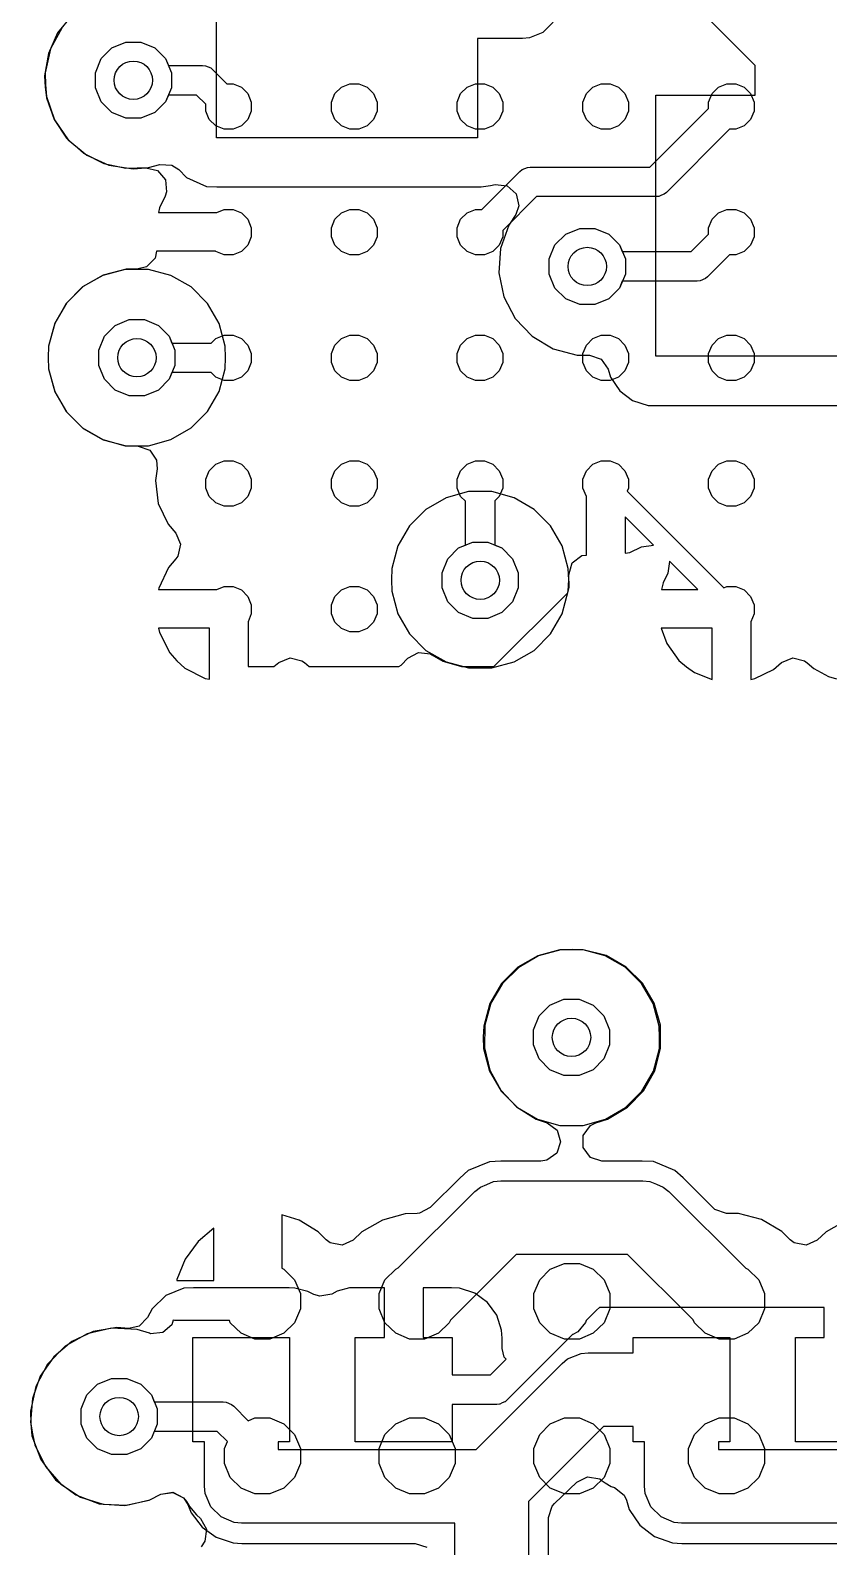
# Model space of a CAD drawing. Header units: inches. Extents: x 3.98 to 8.37, y -7.42 to -0.85.
# Drawn here: x 6.234 to 6.838, y -5.021 to -3.875 of the extents above; entities that cross this region are included whole.
import ezdxf

# ---------------------------------------------------------------- set-up
doc = ezdxf.new("R2010")
doc.units = ezdxf.units.IN
doc.header["$MEASUREMENT"] = 0
doc.layers.add('Bottom Layer', color=153, linetype='CONTINUOUS', true_color=0x4d7fc4)
doc.layers.add('Top Layer', color=13, linetype='CONTINUOUS', true_color=0xc83434)

msp = doc.modelspace()

# ---------------------------------------------------------------- linework, layer by layer
at = {"layer": 'Bottom Layer', "linetype": 'CONTINUOUS'}
for p, q in [((6.3749, -3.9563), (6.3749, -3.7502)), ((6.2656, -3.8637), (6.2548, -3.8769)), ((6.6293, -3.8688), (6.6216, -3.8765)), ((6.782, -3.9016), (6.7479, -3.8675)), ((6.2548, -3.8769), (6.2478, -3.8925)), ((6.2957, -3.8883), (6.3063, -3.8839)), ((6.3063, -3.8839), (6.3178, -3.8839)), ((6.3178, -3.8839), (6.3283, -3.8883)), ((6.6061, -3.8812), (6.5722, -3.8812)), ((6.5722, -3.8812), (6.5722, -3.9563)), ((6.6115, -3.8807), (6.6061, -3.8812)), ((6.6216, -3.8765), (6.6115, -3.8807)), ((6.2478, -3.8925), (6.2449, -3.9095)), ((6.2833, -3.907), (6.2876, -3.8964)), ((6.2876, -3.8964), (6.2957, -3.8883)), ((6.3283, -3.8883), (6.3364, -3.8964)), ((6.3364, -3.8964), (6.3408, -3.907)), ((6.2833, -3.9184), (6.2833, -3.907)), ((6.3408, -3.907), (6.3408, -3.9184)), ((6.782, -3.924), (6.782, -3.9016)), ((6.2449, -3.9095), (6.2454, -3.9179)), ((6.2454, -3.9179), (6.2464, -3.9261)), ((6.2876, -3.929), (6.2833, -3.9184)), ((6.3408, -3.9184), (6.3364, -3.929)), ((6.2464, -3.9261), (6.2521, -3.9425)), ((6.2957, -3.9371), (6.2876, -3.929)), ((6.3364, -3.929), (6.3283, -3.9371)), ((6.707, -4.1213), (6.707, -3.924)), ((6.707, -3.924), (6.782, -3.924)), ((6.2521, -3.9425), (6.2616, -3.9566)), ((6.3063, -3.9415), (6.2957, -3.9371)), ((6.3178, -3.9415), (6.3063, -3.9415)), ((6.3283, -3.9371), (6.3178, -3.9415)), ((6.2616, -3.9566), (6.2744, -3.9679)), ((6.5722, -3.9563), (6.3749, -3.9563)), ((6.2744, -3.9679), (6.2896, -3.9757)), ((6.2896, -3.9757), (6.3063, -3.9793)), ((6.3236, -3.9787), (6.332, -3.9764)), ((6.332, -3.9764), (6.3412, -3.9769)), ((6.3412, -3.9769), (6.3464, -3.9803)), ((6.3063, -3.9793), (6.3236, -3.9787)), ((6.3464, -3.9803), (6.3522, -3.9862)), ((6.3522, -3.9862), (6.3672, -3.993)), ((6.3672, -3.993), (6.375, -3.9934)), ((6.375, -3.9934), (6.5716, -3.9934)), ((6.5716, -3.9934), (6.5749, -3.9933)), ((6.5749, -3.9933), (6.582, -3.9924)), ((6.582, -3.9924), (6.5855, -3.9916)), ((6.5855, -3.9916), (6.5947, -3.9925)), ((6.5947, -3.9925), (6.6015, -3.9986)), ((6.6015, -3.9986), (6.6035, -4.0076)), ((6.6035, -4.0076), (6.6011, -4.0143)), ((6.5958, -4.0222), (6.5895, -4.0399)), ((6.6011, -4.0143), (6.5958, -4.0222)), ((6.6307, -4.0372), (6.6388, -4.0291)), ((6.6388, -4.0291), (6.6494, -4.0247)), ((6.6494, -4.0247), (6.6608, -4.0247)), ((6.6608, -4.0247), (6.6714, -4.0291)), ((6.6714, -4.0291), (6.6795, -4.0372)), ((6.5895, -4.0399), (6.5883, -4.0583)), ((6.6263, -4.0477), (6.6307, -4.0372)), ((6.6795, -4.0372), (6.6839, -4.0477)), ((6.3059, -4.0557), (6.2889, -4.0602)), ((6.3234, -4.0557), (6.3059, -4.0557)), ((6.3404, -4.0602), (6.3234, -4.0557)), ((6.6263, -4.0592), (6.6263, -4.0477)), ((6.6839, -4.0477), (6.6839, -4.0592)), ((6.2737, -4.069), (6.2613, -4.0814)), ((6.2889, -4.0602), (6.2737, -4.069)), ((6.3556, -4.069), (6.3404, -4.0602)), ((6.368, -4.0814), (6.3556, -4.069)), ((6.5883, -4.0583), (6.5921, -4.0764)), ((6.6307, -4.0698), (6.6263, -4.0592)), ((6.6839, -4.0592), (6.6795, -4.0698)), ((6.5921, -4.0764), (6.6007, -4.0928)), ((6.6388, -4.0779), (6.6307, -4.0698)), ((6.6494, -4.0822), (6.6388, -4.0779)), ((6.6714, -4.0779), (6.6608, -4.0822)), ((6.6795, -4.0698), (6.6714, -4.0779)), ((6.2613, -4.0814), (6.2526, -4.0966)), ((6.3768, -4.0966), (6.368, -4.0814)), ((6.6608, -4.0822), (6.6494, -4.0822)), ((6.2526, -4.0966), (6.2479, -4.1138)), ((6.2903, -4.1062), (6.2984, -4.0981)), ((6.2984, -4.0981), (6.3089, -4.0937)), ((6.3089, -4.0937), (6.3204, -4.0937)), ((6.3204, -4.0937), (6.331, -4.0981)), ((6.331, -4.0981), (6.3391, -4.1062)), ((6.3814, -4.1138), (6.3768, -4.0966)), ((6.6007, -4.0928), (6.6134, -4.1062)), ((6.2479, -4.1138), (6.2477, -4.1223)), ((6.2859, -4.1168), (6.2903, -4.1062)), ((6.3391, -4.1062), (6.3434, -4.1168)), ((6.3817, -4.1223), (6.3814, -4.1138)), ((6.6134, -4.1062), (6.6293, -4.1157)), ((6.2477, -4.1223), (6.2479, -4.1308)), ((6.2859, -4.1283), (6.2859, -4.1168)), ((6.3434, -4.1168), (6.3434, -4.1283)), ((6.3814, -4.1308), (6.3817, -4.1223)), ((6.6293, -4.1157), (6.6474, -4.1205)), ((6.6474, -4.1205), (6.6569, -4.1206)), ((6.6569, -4.1206), (6.6656, -4.1236)), ((6.6656, -4.1236), (6.6709, -4.1311)), ((6.9131, -4.1213), (6.707, -4.1213)), ((6.2479, -4.1308), (6.2526, -4.148)), ((6.2903, -4.1388), (6.2859, -4.1283)), ((6.3434, -4.1283), (6.3391, -4.1388)), ((6.3768, -4.148), (6.3814, -4.1308)), ((6.6709, -4.1311), (6.6709, -4.1311)), ((6.6709, -4.1311), (6.6727, -4.1371)), ((6.6727, -4.1371), (6.6797, -4.1474)), ((6.2526, -4.148), (6.2613, -4.1632)), ((6.2984, -4.1469), (6.2903, -4.1388)), ((6.3089, -4.1513), (6.2984, -4.1469)), ((6.331, -4.1469), (6.3204, -4.1513)), ((6.3391, -4.1388), (6.331, -4.1469)), ((6.368, -4.1632), (6.3768, -4.148)), ((6.6797, -4.1474), (6.6893, -4.1547)), ((6.3204, -4.1513), (6.3089, -4.1513)), ((6.6893, -4.1547), (6.7011, -4.1585)), ((6.7011, -4.1585), (6.7073, -4.1586)), ((6.7073, -4.1586), (6.9198, -4.1586)), ((6.2613, -4.1632), (6.2737, -4.1756)), ((6.3556, -4.1756), (6.368, -4.1632)), ((6.2737, -4.1756), (6.2889, -4.1844)), ((6.3404, -4.1844), (6.3556, -4.1756)), ((6.2889, -4.1844), (6.3059, -4.189)), ((6.3059, -4.189), (6.3234, -4.189)), ((6.3234, -4.189), (6.3404, -4.1844)), ((6.5484, -4.2283), (6.5332, -4.2371)), ((6.5653, -4.2237), (6.5484, -4.2283)), ((6.5829, -4.2237), (6.5653, -4.2237)), ((6.5998, -4.2283), (6.5829, -4.2237)), ((6.615, -4.2371), (6.5998, -4.2283)), ((6.5332, -4.2371), (6.5208, -4.2495)), ((6.6274, -4.2495), (6.615, -4.2371)), ((6.5208, -4.2495), (6.512, -4.2647)), ((6.6362, -4.2647), (6.6274, -4.2495)), ((6.5579, -4.2663), (6.5685, -4.2619)), ((6.5685, -4.2619), (6.5799, -4.2619)), ((6.5799, -4.2619), (6.5905, -4.2663)), ((6.512, -4.2647), (6.5074, -4.2819)), ((6.5454, -4.285), (6.5498, -4.2744)), ((6.5498, -4.2744), (6.5579, -4.2663)), ((6.5905, -4.2663), (6.5986, -4.2744)), ((6.5986, -4.2744), (6.603, -4.285)), ((6.6408, -4.2819), (6.6362, -4.2647)), ((6.5074, -4.2819), (6.5071, -4.2904)), ((6.5454, -4.2964), (6.5454, -4.285)), ((6.603, -4.285), (6.603, -4.2964)), ((6.6411, -4.2904), (6.6408, -4.2819)), ((6.5071, -4.2904), (6.5074, -4.2989)), ((6.5498, -4.307), (6.5454, -4.2964)), ((6.603, -4.2964), (6.5986, -4.307)), ((6.6408, -4.2989), (6.6411, -4.2904)), ((6.5074, -4.2989), (6.512, -4.3161)), ((6.5579, -4.3151), (6.5498, -4.307)), ((6.5986, -4.307), (6.5905, -4.3151)), ((6.6362, -4.3161), (6.6408, -4.2989)), ((6.512, -4.3161), (6.5208, -4.3313)), ((6.5685, -4.3195), (6.5579, -4.3151)), ((6.5799, -4.3195), (6.5685, -4.3195)), ((6.5905, -4.3151), (6.5799, -4.3195)), ((6.6274, -4.3313), (6.6362, -4.3161)), ((6.5208, -4.3313), (6.5332, -4.3437)), ((6.615, -4.3437), (6.6274, -4.3313)), ((6.5332, -4.3437), (6.5484, -4.3525)), ((6.5998, -4.3525), (6.615, -4.3437)), ((6.5484, -4.3525), (6.5653, -4.357)), ((6.5829, -4.357), (6.5998, -4.3525)), ((6.5653, -4.357), (6.5829, -4.357)), ((6.6345, -4.5701), (6.6177, -4.5746)), ((6.6519, -4.5701), (6.6345, -4.5701)), ((6.6687, -4.5746), (6.6519, -4.5701)), ((6.6026, -4.5833), (6.5902, -4.5956)), ((6.6177, -4.5746), (6.6026, -4.5833)), ((6.6838, -4.5833), (6.6687, -4.5746)), ((6.6961, -4.5956), (6.6838, -4.5833)), ((6.5902, -4.5956), (6.5815, -4.6106)), ((6.7049, -4.6106), (6.6961, -4.5956)), ((6.6269, -4.6119), (6.6375, -4.6075)), ((6.6375, -4.6075), (6.649, -4.6075)), ((6.649, -4.6075), (6.6595, -4.6119)), ((6.5815, -4.6106), (6.5769, -4.6277)), ((6.6188, -4.62), (6.6269, -4.6119)), ((6.6595, -4.6119), (6.6676, -4.62)), ((6.7095, -4.6277), (6.7049, -4.6106)), ((6.5769, -4.6277), (6.5765, -4.6362)), ((6.6145, -4.6306), (6.6188, -4.62)), ((6.6145, -4.642), (6.6145, -4.6306)), ((6.6676, -4.62), (6.672, -4.6306)), ((6.672, -4.6306), (6.672, -4.642)), ((6.7098, -4.6362), (6.7095, -4.6277)), ((6.5765, -4.6362), (6.5768, -4.6447)), ((6.6188, -4.6526), (6.6145, -4.642)), ((6.672, -4.642), (6.6676, -4.6526)), ((6.7096, -4.6447), (6.7098, -4.6362)), ((6.5768, -4.6447), (6.5813, -4.6618)), ((6.6269, -4.6607), (6.6188, -4.6526)), ((6.6676, -4.6526), (6.6595, -4.6607)), ((6.7051, -4.6618), (6.7096, -4.6447)), ((6.5813, -4.6618), (6.59, -4.677)), ((6.6375, -4.6651), (6.6269, -4.6607)), ((6.649, -4.6651), (6.6375, -4.6651)), ((6.6595, -4.6607), (6.649, -4.6651)), ((6.6963, -4.677), (6.7051, -4.6618)), ((6.59, -4.677), (6.6023, -4.6894)), ((6.684, -4.6894), (6.6963, -4.677)), ((6.6023, -4.6894), (6.6175, -4.6982)), ((6.6175, -4.6982), (6.6344, -4.7028)), ((6.6519, -4.7028), (6.6688, -4.6982)), ((6.6688, -4.6982), (6.684, -4.6894)), ((6.6344, -4.7028), (6.6519, -4.7028)), ((6.3502, -4.8259), (6.3367, -4.8313)), ((6.3574, -4.8256), (6.3502, -4.8259)), ((6.4297, -4.8256), (6.3574, -4.8256)), ((6.4342, -4.8259), (6.4297, -4.8256)), ((6.4439, -4.8284), (6.4342, -4.8259)), ((6.4754, -4.8257), (6.4662, -4.8281)), ((6.48, -4.8256), (6.4754, -4.8257)), ((6.5018, -4.8256), (6.48, -4.8256)), ((6.5018, -4.8631), (6.5018, -4.8256)), ((6.5526, -4.8256), (6.531, -4.8256)), ((6.531, -4.8256), (6.531, -4.8631)), ((6.5586, -4.8258), (6.5526, -4.8256)), ((6.5701, -4.8296), (6.5586, -4.8258)), ((6.3367, -4.8313), (6.3262, -4.8414)), ((6.4484, -4.8307), (6.4439, -4.8284)), ((6.453, -4.832), (6.4484, -4.8307)), ((6.4621, -4.8304), (6.453, -4.832)), ((6.4662, -4.8281), (6.4621, -4.8304)), ((6.5797, -4.8366), (6.5701, -4.8296)), ((6.5867, -4.8462), (6.5797, -4.8366)), ((6.3228, -4.8481), (6.3164, -4.8546)), ((6.3262, -4.8414), (6.3228, -4.8481)), ((6.5904, -4.8577), (6.5867, -4.8462)), ((6.6621, -4.8426), (6.6543, -4.8504)), ((6.6643, -4.8405), (6.6621, -4.8426)), ((6.8343, -4.8405), (6.6643, -4.8405)), ((6.8343, -4.8631), (6.8343, -4.8405)), ((6.2816, -4.8587), (6.2655, -4.8662)), ((6.2995, -4.8557), (6.2816, -4.8587)), ((6.3086, -4.8563), (6.2995, -4.8557)), ((6.3164, -4.8546), (6.3086, -4.8563)), ((6.5907, -4.8637), (6.5904, -4.8577)), ((6.6481, -4.8589), (6.6441, -4.8608)), ((6.6538, -4.8518), (6.6481, -4.8589)), ((6.6543, -4.8504), (6.6538, -4.8518)), ((6.2655, -4.8662), (6.2518, -4.8777)), ((6.3571, -4.942), (6.3571, -4.8631)), ((6.3571, -4.8631), (6.4301, -4.8631)), ((6.4301, -4.8631), (6.4301, -4.942)), ((6.4798, -4.942), (6.4798, -4.8631)), ((6.4798, -4.8631), (6.5018, -4.8631)), ((6.531, -4.8631), (6.5529, -4.8631)), ((6.5529, -4.8631), (6.5529, -4.8914)), ((6.5907, -4.8714), (6.5907, -4.8637)), ((6.5923, -4.8781), (6.5907, -4.8714)), ((6.6439, -4.8608), (6.5947, -4.9104)), ((6.6441, -4.8608), (6.6439, -4.8608)), ((6.6897, -4.8747), (6.6897, -4.8631)), ((6.6897, -4.8631), (6.7628, -4.8631)), ((6.7628, -4.8631), (6.7628, -4.942)), ((6.8125, -4.942), (6.8125, -4.8631)), ((6.8125, -4.8631), (6.8343, -4.8631)), ((6.2518, -4.8777), (6.2417, -4.8924)), ((6.5712, -4.9478), (6.6361, -4.8828)), ((6.5821, -4.8914), (6.5938, -4.8796)), ((6.5938, -4.8796), (6.5923, -4.8781)), ((6.6361, -4.8828), (6.6403, -4.8794)), ((6.6403, -4.8794), (6.6504, -4.8752)), ((6.6504, -4.8752), (6.6558, -4.8747)), ((6.6558, -4.8747), (6.6897, -4.8747)), ((6.2417, -4.8924), (6.2357, -4.9092)), ((6.285, -4.8985), (6.2956, -4.8941)), ((6.2956, -4.8941), (6.307, -4.8941)), ((6.307, -4.8941), (6.3176, -4.8985)), ((6.5529, -4.8914), (6.5821, -4.8914)), ((6.2769, -4.9066), (6.285, -4.8985)), ((6.3176, -4.8985), (6.3257, -4.9066)), ((6.2357, -4.9092), (6.2343, -4.9272)), ((6.2725, -4.9172), (6.2769, -4.9066)), ((6.2725, -4.9286), (6.2725, -4.9172)), ((6.3257, -4.9066), (6.3301, -4.9172)), ((6.3301, -4.9172), (6.3301, -4.9286)), ((6.5867, -4.9137), (6.5529, -4.9137)), ((6.5529, -4.9137), (6.5529, -4.942)), ((6.5889, -4.9135), (6.5867, -4.9137)), ((6.589, -4.9135), (6.5889, -4.9135)), ((6.5889, -4.9135), (6.5889, -4.9135)), ((6.5909, -4.9126), (6.589, -4.9135)), ((6.5929, -4.9118), (6.5909, -4.9126)), ((6.593, -4.9118), (6.5929, -4.9118)), ((6.5947, -4.9104), (6.593, -4.9118)), ((6.593, -4.9118), (6.593, -4.9118)), ((6.2343, -4.9272), (6.2357, -4.9359)), ((6.2769, -4.9392), (6.2725, -4.9286)), ((6.3301, -4.9286), (6.3257, -4.9392)), ((6.2357, -4.9359), (6.2376, -4.9444)), ((6.285, -4.9473), (6.2769, -4.9392)), ((6.3257, -4.9392), (6.3176, -4.9473)), ((6.6673, -4.9304), (6.6106, -4.9872)), ((6.6897, -4.9304), (6.6673, -4.9304)), ((6.6897, -4.942), (6.6897, -4.9304)), ((6.2376, -4.9444), (6.2455, -4.9607)), ((6.2956, -4.9517), (6.285, -4.9473)), ((6.307, -4.9517), (6.2956, -4.9517)), ((6.3176, -4.9473), (6.307, -4.9517)), ((6.3659, -4.942), (6.3571, -4.942)), ((6.3659, -4.9756), (6.3659, -4.942)), ((6.4301, -4.942), (6.4216, -4.942)), ((6.4216, -4.942), (6.4216, -4.9478)), ((6.4216, -4.9478), (6.5712, -4.9478)), ((6.5529, -4.942), (6.4798, -4.942)), ((6.6985, -4.942), (6.6897, -4.942)), ((6.6985, -4.9756), (6.6985, -4.942)), ((6.7628, -4.942), (6.7542, -4.942)), ((6.7542, -4.942), (6.7542, -4.9478)), ((6.7542, -4.9478), (6.9038, -4.9478)), ((6.8856, -4.942), (6.8125, -4.942)), ((6.2455, -4.9607), (6.2573, -4.9741)), ((6.2573, -4.9741), (6.2722, -4.9838)), ((6.6303, -4.9886), (6.6472, -4.9725)), ((6.6472, -4.9725), (6.6554, -4.9685)), ((6.6554, -4.9685), (6.6645, -4.9701)), ((6.6645, -4.9701), (6.6665, -4.9715)), ((6.6665, -4.9715), (6.6686, -4.9731)), ((6.6686, -4.9731), (6.6733, -4.9757)), ((6.2722, -4.9838), (6.2892, -4.9892)), ((6.307, -4.9899), (6.3246, -4.9858)), ((6.3246, -4.9858), (6.3328, -4.9817)), ((6.3328, -4.9817), (6.3419, -4.9803)), ((6.3419, -4.9803), (6.35, -4.9844)), ((6.35, -4.9844), (6.3533, -4.9894)), ((6.3664, -4.981), (6.3659, -4.9756)), ((6.3706, -4.9911), (6.3664, -4.981)), ((6.6733, -4.9757), (6.6758, -4.9766)), ((6.6758, -4.9766), (6.683, -4.9823)), ((6.683, -4.9823), (6.6848, -4.9861)), ((6.6848, -4.9861), (6.6869, -4.9931)), ((6.699, -4.981), (6.6985, -4.9756)), ((6.7032, -4.9911), (6.699, -4.981)), ((6.2892, -4.9892), (6.307, -4.9899)), ((6.3533, -4.9894), (6.3558, -4.9958)), ((6.3558, -4.9958), (6.364, -5.0066)), ((6.3783, -4.9988), (6.3706, -4.9911)), ((6.6106, -4.9872), (6.6106, -5.3892)), ((6.6258, -4.9993), (6.6286, -4.9906)), ((6.6286, -4.9906), (6.6303, -4.9886)), ((6.6869, -4.9931), (6.6949, -5.0051)), ((6.7109, -4.9988), (6.7032, -4.9911)), ((6.364, -5.0066), (6.3747, -5.0142)), ((6.3883, -5.0029), (6.3783, -4.9988)), ((6.3937, -5.0035), (6.3883, -5.0029)), ((6.5549, -5.0035), (6.3937, -5.0035)), ((6.5549, -5.4007), (6.5549, -5.0035)), ((6.6258, -5.0709), (6.6258, -4.9993)), ((6.6949, -5.0051), (6.706, -5.0137)), ((6.7209, -5.0029), (6.7109, -4.9988)), ((6.7263, -5.0035), (6.7209, -5.0029)), ((6.9153, -5.0035), (6.7263, -5.0035)), ((6.3747, -5.0142), (6.3875, -5.0185)), ((6.3875, -5.0185), (6.394, -5.0188)), ((6.394, -5.0188), (6.5251, -5.0188)), ((6.5251, -5.0188), (6.5339, -5.0216)), ((6.706, -5.0137), (6.7195, -5.0184)), ((6.7195, -5.0184), (6.7265, -5.0188)), ((6.7265, -5.0188), (6.915, -5.0188))]:
    msp.add_line(p, q, dxfattribs=at)
at = {"layer": 'Bottom Layer'}
for centre in [(6.312, -3.9127), (6.6551, -4.0535), (6.3147, -4.1225), (6.5742, -4.2907), (6.6432, -4.6363), (6.3013, -4.9229)]:
    msp.add_circle(centre, 0.0145, dxfattribs=at)
at = {"layer": 'Top Layer', "linetype": 'CONTINUOUS'}
for p, q in [((6.2582, -3.8729), (6.2494, -3.889)), ((6.2957, -3.8883), (6.3063, -3.8839)), ((6.3063, -3.8839), (6.3178, -3.8839)), ((6.3178, -3.8839), (6.3283, -3.8883)), ((6.2494, -3.889), (6.2453, -3.9072)), ((6.2833, -3.907), (6.2876, -3.8964)), ((6.2876, -3.8964), (6.2957, -3.8883)), ((6.3283, -3.8883), (6.3364, -3.8964)), ((6.3364, -3.8964), (6.3386, -3.9016)), ((6.2453, -3.9072), (6.2455, -3.9161)), ((6.2833, -3.9184), (6.2833, -3.907)), ((6.3386, -3.9016), (6.3644, -3.9016)), ((6.3644, -3.9016), (6.3665, -3.9018)), ((6.3665, -3.9018), (6.3706, -3.9034)), ((6.3706, -3.9034), (6.3722, -3.9048)), ((6.3722, -3.9048), (6.3828, -3.9154)), ((6.2455, -3.9161), (6.2463, -3.925)), ((6.2876, -3.929), (6.2833, -3.9184)), ((6.3828, -3.9154), (6.3874, -3.9154)), ((6.3874, -3.9154), (6.3938, -3.918)), ((6.3938, -3.918), (6.3986, -3.9228)), ((6.4644, -3.9228), (6.4693, -3.918)), ((6.4693, -3.918), (6.4756, -3.9154)), ((6.4756, -3.9154), (6.4824, -3.9154)), ((6.4824, -3.9154), (6.4888, -3.918)), ((6.4888, -3.918), (6.4936, -3.9228)), ((6.5594, -3.9228), (6.5643, -3.918)), ((6.5643, -3.918), (6.5706, -3.9154)), ((6.5706, -3.9154), (6.5775, -3.9154)), ((6.5775, -3.9154), (6.5838, -3.918)), ((6.5838, -3.918), (6.5886, -3.9228)), ((6.6545, -3.9228), (6.6593, -3.918)), ((6.6593, -3.918), (6.6656, -3.9154)), ((6.6656, -3.9154), (6.6725, -3.9154)), ((6.6725, -3.9154), (6.6788, -3.918)), ((6.6788, -3.918), (6.6836, -3.9228)), ((6.7495, -3.9228), (6.7543, -3.918)), ((6.7543, -3.918), (6.7606, -3.9154)), ((6.7606, -3.9154), (6.7675, -3.9154)), ((6.7675, -3.9154), (6.7738, -3.918)), ((6.7738, -3.918), (6.7786, -3.9228)), ((6.2463, -3.925), (6.2523, -3.9426)), ((6.2957, -3.9371), (6.2876, -3.929)), ((6.3364, -3.929), (6.3283, -3.9371)), ((6.3386, -3.9239), (6.3364, -3.929)), ((6.3597, -3.9239), (6.3386, -3.9239)), ((6.3668, -3.9309), (6.3597, -3.9239)), ((6.3668, -3.936), (6.3668, -3.9309)), ((6.3986, -3.9228), (6.4012, -3.9292)), ((6.4012, -3.9292), (6.4012, -3.936)), ((6.4618, -3.9292), (6.4644, -3.9228)), ((6.4618, -3.936), (6.4618, -3.9292)), ((6.4936, -3.9228), (6.4962, -3.9292)), ((6.4962, -3.9292), (6.4962, -3.936)), ((6.5568, -3.9292), (6.5594, -3.9228)), ((6.5568, -3.936), (6.5568, -3.9292)), ((6.5886, -3.9228), (6.5912, -3.9292)), ((6.5912, -3.9292), (6.5912, -3.936)), ((6.6518, -3.9292), (6.6545, -3.9228)), ((6.6518, -3.936), (6.6518, -3.9292)), ((6.6836, -3.9228), (6.6862, -3.9292)), ((6.6862, -3.9292), (6.6862, -3.936)), ((6.7468, -3.9292), (6.7495, -3.9228)), ((6.7468, -3.9341), (6.7468, -3.9292)), ((6.7786, -3.9228), (6.7812, -3.9292)), ((6.7812, -3.9292), (6.7812, -3.936)), ((6.2523, -3.9426), (6.2628, -3.9577)), ((6.3063, -3.9415), (6.2957, -3.9371)), ((6.3178, -3.9415), (6.3063, -3.9415)), ((6.3283, -3.9371), (6.3178, -3.9415)), ((6.3694, -3.9423), (6.3668, -3.936)), ((6.3743, -3.9472), (6.3694, -3.9423)), ((6.3986, -3.9423), (6.3938, -3.9472)), ((6.4012, -3.936), (6.3986, -3.9423)), ((6.4644, -3.9423), (6.4618, -3.936)), ((6.4693, -3.9472), (6.4644, -3.9423)), ((6.4936, -3.9423), (6.4888, -3.9472)), ((6.4962, -3.936), (6.4936, -3.9423)), ((6.5594, -3.9423), (6.5568, -3.936)), ((6.5643, -3.9472), (6.5594, -3.9423)), ((6.5886, -3.9423), (6.5838, -3.9472)), ((6.5912, -3.936), (6.5886, -3.9423)), ((6.6545, -3.9423), (6.6518, -3.936)), ((6.6593, -3.9472), (6.6545, -3.9423)), ((6.6836, -3.9423), (6.6788, -3.9472)), ((6.6862, -3.936), (6.6836, -3.9423)), ((6.7024, -3.9784), (6.7468, -3.9341)), ((6.7786, -3.9423), (6.7738, -3.9472)), ((6.7812, -3.936), (6.7786, -3.9423)), ((6.3806, -3.9498), (6.3743, -3.9472)), ((6.3874, -3.9498), (6.3806, -3.9498)), ((6.3938, -3.9472), (6.3874, -3.9498)), ((6.4756, -3.9498), (6.4693, -3.9472)), ((6.4824, -3.9498), (6.4756, -3.9498)), ((6.4888, -3.9472), (6.4824, -3.9498)), ((6.5706, -3.9498), (6.5643, -3.9472)), ((6.5775, -3.9498), (6.5706, -3.9498)), ((6.5838, -3.9472), (6.5775, -3.9498)), ((6.6656, -3.9498), (6.6593, -3.9472)), ((6.6725, -3.9498), (6.6656, -3.9498)), ((6.6788, -3.9472), (6.6725, -3.9498)), ((6.7627, -3.9498), (6.7149, -3.9975)), ((6.7675, -3.9498), (6.7627, -3.9498)), ((6.7738, -3.9472), (6.7675, -3.9498)), ((6.2628, -3.9577), (6.2769, -3.9694)), ((6.2769, -3.9694), (6.2936, -3.9769)), ((6.2936, -3.9769), (6.312, -3.9797)), ((6.312, -3.9797), (6.3214, -3.9789)), ((6.3214, -3.9789), (6.3303, -3.9809)), ((6.3303, -3.9809), (6.3364, -3.9879)), ((6.3364, -3.9879), (6.3372, -3.997)), ((6.5755, -4.0104), (6.6042, -3.9817)), ((6.6042, -3.9817), (6.6058, -3.9803)), ((6.6058, -3.9803), (6.6099, -3.9787)), ((6.6099, -3.9787), (6.612, -3.9784)), ((6.612, -3.9784), (6.7024, -3.9784)), ((6.336, -4.0003), (6.3317, -4.0091)), ((6.3372, -3.997), (6.336, -4.0003)), ((6.7092, -4.0005), (6.707, -4.0007)), ((6.7112, -3.9997), (6.7092, -4.0005)), ((6.7092, -4.0005), (6.7092, -4.0005)), ((6.7092, -4.0005), (6.7092, -4.0005)), ((6.7092, -4.0005), (6.7092, -4.0005)), ((6.7132, -3.9989), (6.7112, -3.9997)), ((6.7149, -3.9975), (6.7132, -3.9989)), ((6.7132, -3.9989), (6.7132, -3.9989)), ((6.7132, -3.9989), (6.7132, -3.9989)), ((6.7132, -3.9989), (6.7132, -3.9989)), ((6.3317, -4.0091), (6.3311, -4.0127)), ((6.3751, -4.0127), (6.3806, -4.0104)), ((6.3806, -4.0104), (6.3874, -4.0104)), ((6.3874, -4.0104), (6.3938, -4.013)), ((6.4693, -4.013), (6.4756, -4.0104)), ((6.4756, -4.0104), (6.4824, -4.0104)), ((6.4824, -4.0104), (6.4888, -4.013)), ((6.5643, -4.013), (6.5706, -4.0104)), ((6.5706, -4.0104), (6.5755, -4.0104)), ((6.6167, -4.0007), (6.5912, -4.0262)), ((6.707, -4.0007), (6.6167, -4.0007)), ((6.7543, -4.013), (6.7606, -4.0104)), ((6.7606, -4.0104), (6.7675, -4.0104)), ((6.7675, -4.0104), (6.7738, -4.013)), ((6.3311, -4.0127), (6.3751, -4.0127)), ((6.3938, -4.013), (6.3986, -4.0178)), ((6.3986, -4.0178), (6.4012, -4.0242)), ((6.4618, -4.0242), (6.4644, -4.0178)), ((6.4644, -4.0178), (6.4693, -4.013)), ((6.4888, -4.013), (6.4936, -4.0178)), ((6.4936, -4.0178), (6.4962, -4.0242)), ((6.5568, -4.0242), (6.5594, -4.0178)), ((6.5594, -4.0178), (6.5643, -4.013)), ((6.7468, -4.0242), (6.7495, -4.0178)), ((6.7495, -4.0178), (6.7543, -4.013)), ((6.7738, -4.013), (6.7786, -4.0178)), ((6.7786, -4.0178), (6.7812, -4.0242)), ((6.4012, -4.031), (6.3986, -4.0373)), ((6.4012, -4.0242), (6.4012, -4.031)), ((6.4618, -4.031), (6.4618, -4.0242)), ((6.4644, -4.0373), (6.4618, -4.031)), ((6.4962, -4.031), (6.4936, -4.0373)), ((6.4962, -4.0242), (6.4962, -4.031)), ((6.5568, -4.031), (6.5568, -4.0242)), ((6.5594, -4.0373), (6.5568, -4.031)), ((6.5912, -4.031), (6.5886, -4.0373)), ((6.5912, -4.0262), (6.5912, -4.031)), ((6.6307, -4.0372), (6.6388, -4.0291)), ((6.6388, -4.0291), (6.6494, -4.0247)), ((6.6494, -4.0247), (6.6608, -4.0247)), ((6.6608, -4.0247), (6.6714, -4.0291)), ((6.6714, -4.0291), (6.6795, -4.0372)), ((6.7336, -4.0423), (6.7468, -4.0291)), ((6.7468, -4.0291), (6.7468, -4.0242)), ((6.7812, -4.031), (6.7786, -4.0373)), ((6.7812, -4.0242), (6.7812, -4.031)), ((6.3295, -4.0419), (6.3286, -4.0473)), ((6.374, -4.0419), (6.3295, -4.0419)), ((6.3743, -4.0422), (6.374, -4.0419)), ((6.3806, -4.0448), (6.3743, -4.0422)), ((6.3874, -4.0448), (6.3806, -4.0448)), ((6.3938, -4.0422), (6.3874, -4.0448)), ((6.3986, -4.0373), (6.3938, -4.0422)), ((6.4693, -4.0422), (6.4644, -4.0373)), ((6.4756, -4.0448), (6.4693, -4.0422)), ((6.4824, -4.0448), (6.4756, -4.0448)), ((6.4888, -4.0422), (6.4824, -4.0448)), ((6.4936, -4.0373), (6.4888, -4.0422)), ((6.5643, -4.0422), (6.5594, -4.0373)), ((6.5706, -4.0448), (6.5643, -4.0422)), ((6.5775, -4.0448), (6.5706, -4.0448)), ((6.5838, -4.0422), (6.5775, -4.0448)), ((6.5886, -4.0373), (6.5838, -4.0422)), ((6.6263, -4.0477), (6.6307, -4.0372)), ((6.6795, -4.0372), (6.6816, -4.0423)), ((6.6816, -4.0423), (6.7336, -4.0423)), ((6.7627, -4.0448), (6.7461, -4.0613)), ((6.7675, -4.0448), (6.7627, -4.0448)), ((6.7738, -4.0422), (6.7675, -4.0448)), ((6.7786, -4.0373), (6.7738, -4.0422)), ((6.3067, -4.0555), (6.2893, -4.06)), ((6.3157, -4.0553), (6.3067, -4.0555)), ((6.322, -4.0537), (6.3157, -4.0553)), ((6.3286, -4.0473), (6.322, -4.0537)), ((6.6263, -4.0592), (6.6263, -4.0477)), ((6.274, -4.0687), (6.2615, -4.0812)), ((6.2893, -4.06), (6.274, -4.0687)), ((6.6307, -4.0698), (6.6263, -4.0592)), ((6.6816, -4.0646), (6.6795, -4.0698)), ((6.7382, -4.0646), (6.6816, -4.0646)), ((6.7404, -4.0644), (6.7382, -4.0646)), ((6.7444, -4.0627), (6.7404, -4.0644)), ((6.7461, -4.0613), (6.7444, -4.0627)), ((6.6388, -4.0779), (6.6307, -4.0698)), ((6.6494, -4.0822), (6.6388, -4.0779)), ((6.6714, -4.0779), (6.6608, -4.0822)), ((6.6795, -4.0698), (6.6714, -4.0779)), ((6.2615, -4.0812), (6.2526, -4.0964)), ((6.6608, -4.0822), (6.6494, -4.0822)), ((6.2526, -4.0964), (6.2479, -4.1137)), ((6.2903, -4.1062), (6.2984, -4.0981)), ((6.2984, -4.0981), (6.3089, -4.0937)), ((6.3089, -4.0937), (6.3204, -4.0937)), ((6.3204, -4.0937), (6.331, -4.0981)), ((6.331, -4.0981), (6.3391, -4.1062)), ((6.2479, -4.1137), (6.2477, -4.1223)), ((6.2859, -4.1168), (6.2903, -4.1062)), ((6.3391, -4.1062), (6.3412, -4.1114)), ((6.3412, -4.1114), (6.3709, -4.1114)), ((6.3709, -4.1114), (6.3743, -4.108)), ((6.3743, -4.108), (6.3806, -4.1054)), ((6.3806, -4.1054), (6.3874, -4.1054)), ((6.3874, -4.1054), (6.3938, -4.108)), ((6.3938, -4.108), (6.3986, -4.1129)), ((6.3986, -4.1129), (6.4012, -4.1192)), ((6.4618, -4.1192), (6.4644, -4.1129)), ((6.4644, -4.1129), (6.4693, -4.108)), ((6.4693, -4.108), (6.4756, -4.1054)), ((6.4756, -4.1054), (6.4824, -4.1054)), ((6.4824, -4.1054), (6.4888, -4.108)), ((6.4888, -4.108), (6.4936, -4.1129)), ((6.4936, -4.1129), (6.4962, -4.1192)), ((6.5568, -4.1192), (6.5594, -4.1129)), ((6.5594, -4.1129), (6.5643, -4.108)), ((6.5643, -4.108), (6.5706, -4.1054)), ((6.5706, -4.1054), (6.5775, -4.1054)), ((6.5775, -4.1054), (6.5838, -4.108)), ((6.5838, -4.108), (6.5886, -4.1129)), ((6.5886, -4.1129), (6.5912, -4.1192)), ((6.6518, -4.1192), (6.6545, -4.1129)), ((6.6545, -4.1129), (6.6593, -4.108)), ((6.6593, -4.108), (6.6656, -4.1054)), ((6.6656, -4.1054), (6.6725, -4.1054)), ((6.6725, -4.1054), (6.6788, -4.108)), ((6.6788, -4.108), (6.6836, -4.1129)), ((6.6836, -4.1129), (6.6862, -4.1192)), ((6.7468, -4.1192), (6.7495, -4.1129)), ((6.7495, -4.1129), (6.7543, -4.108)), ((6.7543, -4.108), (6.7606, -4.1054)), ((6.7606, -4.1054), (6.7675, -4.1054)), ((6.7675, -4.1054), (6.7738, -4.108)), ((6.7738, -4.108), (6.7786, -4.1129)), ((6.7786, -4.1129), (6.7812, -4.1192)), ((6.2477, -4.1223), (6.2479, -4.1309)), ((6.2859, -4.1283), (6.2859, -4.1168)), ((6.4012, -4.126), (6.3986, -4.1323)), ((6.4012, -4.1192), (6.4012, -4.126)), ((6.4618, -4.126), (6.4618, -4.1192)), ((6.4644, -4.1323), (6.4618, -4.126)), ((6.4962, -4.126), (6.4936, -4.1323)), ((6.4962, -4.1192), (6.4962, -4.126)), ((6.5568, -4.126), (6.5568, -4.1192)), ((6.5594, -4.1323), (6.5568, -4.126)), ((6.5912, -4.126), (6.5886, -4.1323)), ((6.5912, -4.1192), (6.5912, -4.126)), ((6.6518, -4.126), (6.6518, -4.1192)), ((6.6545, -4.1323), (6.6518, -4.126)), ((6.6862, -4.126), (6.6836, -4.1323)), ((6.6862, -4.1192), (6.6862, -4.126)), ((6.7468, -4.126), (6.7468, -4.1192)), ((6.7495, -4.1323), (6.7468, -4.126)), ((6.7812, -4.126), (6.7786, -4.1323)), ((6.7812, -4.1192), (6.7812, -4.126)), ((6.2479, -4.1309), (6.2526, -4.1482)), ((6.2903, -4.1388), (6.2859, -4.1283)), ((6.3412, -4.1337), (6.3391, -4.1388)), ((6.3708, -4.1337), (6.3412, -4.1337)), ((6.3743, -4.1372), (6.3708, -4.1337)), ((6.3806, -4.1398), (6.3743, -4.1372)), ((6.3938, -4.1372), (6.3874, -4.1398)), ((6.3986, -4.1323), (6.3938, -4.1372)), ((6.4693, -4.1372), (6.4644, -4.1323)), ((6.4756, -4.1398), (6.4693, -4.1372)), ((6.4888, -4.1372), (6.4824, -4.1398)), ((6.4936, -4.1323), (6.4888, -4.1372)), ((6.5643, -4.1372), (6.5594, -4.1323)), ((6.5706, -4.1398), (6.5643, -4.1372)), ((6.5838, -4.1372), (6.5775, -4.1398)), ((6.5886, -4.1323), (6.5838, -4.1372)), ((6.6593, -4.1372), (6.6545, -4.1323)), ((6.6656, -4.1398), (6.6593, -4.1372)), ((6.6788, -4.1372), (6.6725, -4.1398)), ((6.6836, -4.1323), (6.6788, -4.1372)), ((6.7543, -4.1372), (6.7495, -4.1323)), ((6.7606, -4.1398), (6.7543, -4.1372)), ((6.7738, -4.1372), (6.7675, -4.1398)), ((6.7786, -4.1323), (6.7738, -4.1372)), ((6.2526, -4.1482), (6.2615, -4.1634)), ((6.2984, -4.1469), (6.2903, -4.1388)), ((6.3089, -4.1513), (6.2984, -4.1469)), ((6.331, -4.1469), (6.3204, -4.1513)), ((6.3391, -4.1388), (6.331, -4.1469)), ((6.3874, -4.1398), (6.3806, -4.1398)), ((6.4824, -4.1398), (6.4756, -4.1398)), ((6.5775, -4.1398), (6.5706, -4.1398)), ((6.6725, -4.1398), (6.6656, -4.1398)), ((6.7675, -4.1398), (6.7606, -4.1398)), ((6.3204, -4.1513), (6.3089, -4.1513)), ((6.2615, -4.1634), (6.274, -4.1759)), ((6.274, -4.1759), (6.2893, -4.1846)), ((6.2893, -4.1846), (6.3067, -4.1891)), ((6.3067, -4.1891), (6.3157, -4.1893)), ((6.3157, -4.1893), (6.3244, -4.1923)), ((6.3244, -4.1923), (6.3296, -4.1999)), ((6.3301, -4.2065), (6.3287, -4.2152)), ((6.3296, -4.1999), (6.3301, -4.2065)), ((6.3694, -4.2079), (6.3743, -4.203)), ((6.3743, -4.203), (6.3806, -4.2004)), ((6.3806, -4.2004), (6.3874, -4.2004)), ((6.3874, -4.2004), (6.3938, -4.203)), ((6.3938, -4.203), (6.3986, -4.2079)), ((6.4644, -4.2079), (6.4693, -4.203)), ((6.4693, -4.203), (6.4756, -4.2004)), ((6.4756, -4.2004), (6.4824, -4.2004)), ((6.4824, -4.2004), (6.4888, -4.203)), ((6.4888, -4.203), (6.4936, -4.2079)), ((6.5594, -4.2079), (6.5643, -4.203)), ((6.5643, -4.203), (6.5706, -4.2004)), ((6.5706, -4.2004), (6.5775, -4.2004)), ((6.5775, -4.2004), (6.5838, -4.203)), ((6.5838, -4.203), (6.5886, -4.2079)), ((6.6545, -4.2079), (6.6593, -4.203)), ((6.6593, -4.203), (6.6656, -4.2004)), ((6.6656, -4.2004), (6.6725, -4.2004)), ((6.6725, -4.2004), (6.6788, -4.203)), ((6.6788, -4.203), (6.6836, -4.2079)), ((6.7495, -4.2079), (6.7543, -4.203)), ((6.7543, -4.203), (6.7606, -4.2004)), ((6.7606, -4.2004), (6.7675, -4.2004)), ((6.7675, -4.2004), (6.7738, -4.203)), ((6.7738, -4.203), (6.7786, -4.2079)), ((6.3287, -4.2152), (6.3308, -4.2326)), ((6.3668, -4.2142), (6.3694, -4.2079)), ((6.3668, -4.221), (6.3668, -4.2142)), ((6.3986, -4.2079), (6.4012, -4.2142)), ((6.4012, -4.2142), (6.4012, -4.221)), ((6.4618, -4.2142), (6.4644, -4.2079)), ((6.4618, -4.221), (6.4618, -4.2142)), ((6.4936, -4.2079), (6.4962, -4.2142)), ((6.4962, -4.2142), (6.4962, -4.221)), ((6.5568, -4.2142), (6.5594, -4.2079)), ((6.5568, -4.221), (6.5568, -4.2142)), ((6.5886, -4.2079), (6.5912, -4.2142)), ((6.5912, -4.2142), (6.5912, -4.221)), ((6.6518, -4.2142), (6.6545, -4.2079)), ((6.6518, -4.221), (6.6518, -4.2142)), ((6.6836, -4.2079), (6.6862, -4.2142)), ((6.6862, -4.2142), (6.6862, -4.221)), ((6.7468, -4.2142), (6.7495, -4.2079)), ((6.7468, -4.221), (6.7468, -4.2142)), ((6.7786, -4.2079), (6.7812, -4.2142)), ((6.7812, -4.2142), (6.7812, -4.221)), ((6.3694, -4.2274), (6.3668, -4.221)), ((6.3743, -4.2322), (6.3694, -4.2274)), ((6.3986, -4.2274), (6.3938, -4.2322)), ((6.4012, -4.221), (6.3986, -4.2274)), ((6.4644, -4.2274), (6.4618, -4.221)), ((6.4693, -4.2322), (6.4644, -4.2274)), ((6.4936, -4.2274), (6.4888, -4.2322)), ((6.4962, -4.221), (6.4936, -4.2274)), ((6.5594, -4.2274), (6.5568, -4.221)), ((6.563, -4.2309), (6.5594, -4.2274)), ((6.5886, -4.2274), (6.5853, -4.2306)), ((6.5912, -4.221), (6.5886, -4.2274)), ((6.6545, -4.2274), (6.6518, -4.221)), ((6.6545, -4.2717), (6.6545, -4.2274)), ((6.6545, -4.2274), (6.6545, -4.2274)), ((6.6862, -4.221), (6.6853, -4.2233)), ((6.6853, -4.2233), (6.7583, -4.2964)), ((6.7495, -4.2274), (6.7468, -4.221)), ((6.7543, -4.2322), (6.7495, -4.2274)), ((6.7786, -4.2274), (6.7738, -4.2322)), ((6.7812, -4.221), (6.7786, -4.2274)), ((6.3308, -4.2326), (6.3383, -4.2484)), ((6.3806, -4.2348), (6.3743, -4.2322)), ((6.3874, -4.2348), (6.3806, -4.2348)), ((6.3938, -4.2322), (6.3874, -4.2348)), ((6.4756, -4.2348), (6.4693, -4.2322)), ((6.4824, -4.2348), (6.4756, -4.2348)), ((6.4888, -4.2322), (6.4824, -4.2348)), ((6.563, -4.2642), (6.563, -4.2309)), ((6.5853, -4.2306), (6.5853, -4.2642)), ((6.7606, -4.2348), (6.7543, -4.2322)), ((6.7675, -4.2348), (6.7606, -4.2348)), ((6.7738, -4.2322), (6.7675, -4.2348)), ((6.3383, -4.2484), (6.3441, -4.255)), ((6.7051, -4.2641), (6.6837, -4.2428)), ((6.6837, -4.2428), (6.6837, -4.2703)), ((6.3441, -4.255), (6.3477, -4.2635)), ((6.3477, -4.2635), (6.3457, -4.2724)), ((6.5579, -4.2663), (6.563, -4.2642)), ((6.5853, -4.2642), (6.5905, -4.2663)), ((6.6962, -4.2654), (6.7051, -4.2641)), ((6.3442, -4.2745), (6.3385, -4.2811)), ((6.3457, -4.2724), (6.3442, -4.2745)), ((6.5454, -4.285), (6.5498, -4.2744)), ((6.5498, -4.2744), (6.5579, -4.2663)), ((6.5905, -4.2663), (6.5986, -4.2744)), ((6.5986, -4.2744), (6.603, -4.285)), ((6.6437, -4.2776), (6.651, -4.272)), ((6.651, -4.272), (6.6545, -4.2717)), ((6.6837, -4.2703), (6.6873, -4.2697)), ((6.6873, -4.2697), (6.6962, -4.2654)), ((6.3385, -4.2811), (6.3312, -4.2967)), ((6.5454, -4.2964), (6.5454, -4.285)), ((6.603, -4.285), (6.603, -4.2964)), ((6.6411, -4.2865), (6.6437, -4.2776)), ((6.6414, -4.2959), (6.6411, -4.2865)), ((6.716, -4.2853), (6.7124, -4.2926)), ((6.7174, -4.2766), (6.716, -4.2853)), ((6.7387, -4.2977), (6.7173, -4.2763)), ((6.7173, -4.2763), (6.7174, -4.2766)), ((6.3312, -4.2967), (6.331, -4.2977)), ((6.331, -4.2977), (6.3751, -4.2977)), ((6.3751, -4.2977), (6.3806, -4.2954)), ((6.3806, -4.2954), (6.3874, -4.2954)), ((6.3874, -4.2954), (6.3938, -4.298)), ((6.3938, -4.298), (6.3986, -4.3029)), ((6.4644, -4.3029), (6.4693, -4.298)), ((6.4693, -4.298), (6.4756, -4.2954)), ((6.4756, -4.2954), (6.4824, -4.2954)), ((6.4824, -4.2954), (6.4888, -4.298)), ((6.4888, -4.298), (6.4936, -4.3029)), ((6.5498, -4.307), (6.5454, -4.2964)), ((6.603, -4.2964), (6.5986, -4.307)), ((6.6404, -4.3002), (6.6414, -4.2959)), ((6.7124, -4.2926), (6.7113, -4.2977)), ((6.7113, -4.2977), (6.7387, -4.2977)), ((6.7583, -4.2964), (6.7606, -4.2954)), ((6.7606, -4.2954), (6.7675, -4.2954)), ((6.7675, -4.2954), (6.7738, -4.298)), ((6.7738, -4.298), (6.7786, -4.3029)), ((6.3986, -4.3029), (6.4012, -4.3092)), ((6.4012, -4.3092), (6.4012, -4.316)), ((6.4618, -4.3092), (6.4644, -4.3029)), ((6.4618, -4.316), (6.4618, -4.3092)), ((6.4936, -4.3029), (6.4962, -4.3092)), ((6.4962, -4.3092), (6.4962, -4.316)), ((6.5579, -4.3151), (6.5498, -4.307)), ((6.5844, -4.356), (6.6404, -4.3002)), ((6.5986, -4.307), (6.5905, -4.3151)), ((6.7786, -4.3029), (6.7812, -4.3092)), ((6.7812, -4.3092), (6.7812, -4.316)), ((6.4012, -4.316), (6.3987, -4.3221)), ((6.4644, -4.3224), (6.4618, -4.316)), ((6.4962, -4.316), (6.4936, -4.3224)), ((6.5685, -4.3195), (6.5579, -4.3151)), ((6.5799, -4.3195), (6.5685, -4.3195)), ((6.5905, -4.3151), (6.5799, -4.3195)), ((6.7812, -4.316), (6.7787, -4.3221)), ((6.3695, -4.3269), (6.3311, -4.3269)), ((6.3311, -4.3269), (6.3317, -4.3302)), ((6.3317, -4.3302), (6.3395, -4.3456)), ((6.3695, -4.3656), (6.3695, -4.3269)), ((6.3987, -4.3221), (6.3987, -4.356)), ((6.4693, -4.3272), (6.4644, -4.3224)), ((6.4756, -4.3298), (6.4693, -4.3272)), ((6.4824, -4.3298), (6.4756, -4.3298)), ((6.4888, -4.3272), (6.4824, -4.3298)), ((6.4936, -4.3224), (6.4888, -4.3272)), ((6.7495, -4.3269), (6.7111, -4.3269)), ((6.7111, -4.3269), (6.7152, -4.3384)), ((6.7495, -4.3658), (6.7495, -4.3269)), ((6.7787, -4.3221), (6.7787, -4.3657)), ((6.7152, -4.3384), (6.7244, -4.3513)), ((6.3395, -4.3456), (6.345, -4.3516)), ((6.345, -4.3516), (6.3509, -4.3571)), ((6.4183, -4.356), (6.422, -4.3529)), ((6.422, -4.3529), (6.4305, -4.3494)), ((6.4305, -4.3494), (6.4394, -4.3516)), ((6.4394, -4.3516), (6.4413, -4.353)), ((6.4413, -4.353), (6.4448, -4.356)), ((6.5127, -4.356), (6.5144, -4.3549)), ((6.5144, -4.3549), (6.5195, -4.3496)), ((6.5195, -4.3496), (6.5276, -4.3452)), ((6.5276, -4.3452), (6.5367, -4.3464)), ((6.5367, -4.3464), (6.5377, -4.347)), ((6.5377, -4.347), (6.5459, -4.3518)), ((6.5459, -4.3518), (6.5601, -4.356)), ((6.7244, -4.3513), (6.7302, -4.3562)), ((6.7959, -4.3581), (6.802, -4.3529)), ((6.802, -4.3529), (6.8105, -4.3494)), ((6.8105, -4.3494), (6.8194, -4.3516)), ((6.8194, -4.3516), (6.8214, -4.3531)), ((6.8214, -4.3531), (6.8263, -4.3573)), ((6.3509, -4.3571), (6.3662, -4.3651)), ((6.3662, -4.3651), (6.3695, -4.3656)), ((6.3987, -4.356), (6.4183, -4.356)), ((6.4448, -4.356), (6.5127, -4.356)), ((6.5601, -4.356), (6.5844, -4.356)), ((6.7302, -4.3562), (6.7362, -4.3605)), ((6.7362, -4.3605), (6.7495, -4.3658)), ((6.7787, -4.3657), (6.7817, -4.3651)), ((6.7817, -4.3651), (6.7959, -4.3581)), ((6.8263, -4.3573), (6.8375, -4.3635)), ((6.8375, -4.3635), (6.8436, -4.3653)), ((6.6352, -4.5701), (6.6183, -4.5747)), ((6.6436, -4.5698), (6.6352, -4.5701)), ((6.6521, -4.57), (6.6436, -4.5698)), ((6.6693, -4.5745), (6.6521, -4.57)), ((6.6034, -4.5834), (6.5911, -4.5955)), ((6.6183, -4.5747), (6.6034, -4.5834)), ((6.6844, -4.5831), (6.6693, -4.5745)), ((6.6969, -4.5953), (6.6844, -4.5831)), ((6.5911, -4.5955), (6.5823, -4.6104)), ((6.7058, -4.6103), (6.6969, -4.5953)), ((6.6269, -4.6119), (6.6375, -4.6075)), ((6.6375, -4.6075), (6.649, -4.6075)), ((6.649, -4.6075), (6.6595, -4.6119)), ((6.5823, -4.6104), (6.5777, -4.6271)), ((6.6188, -4.62), (6.6269, -4.6119)), ((6.6595, -4.6119), (6.6676, -4.62)), ((6.7104, -4.6271), (6.7058, -4.6103)), ((6.5777, -4.6271), (6.5774, -4.6443)), ((6.6145, -4.6306), (6.6188, -4.62)), ((6.6145, -4.642), (6.6145, -4.6306)), ((6.6676, -4.62), (6.672, -4.6306)), ((6.672, -4.6306), (6.672, -4.642)), ((6.7106, -4.6446), (6.7104, -4.6271)), ((6.6188, -4.6526), (6.6145, -4.642)), ((6.672, -4.642), (6.6676, -4.6526)), ((6.5774, -4.6443), (6.5815, -4.6611)), ((6.6269, -4.6607), (6.6188, -4.6526)), ((6.6676, -4.6526), (6.6595, -4.6607)), ((6.7063, -4.6615), (6.7106, -4.6446)), ((6.5815, -4.6611), (6.5898, -4.6763)), ((6.6375, -4.6651), (6.6269, -4.6607)), ((6.649, -4.6651), (6.6375, -4.6651)), ((6.6595, -4.6607), (6.649, -4.6651)), ((6.6977, -4.6767), (6.7063, -4.6615)), ((6.5898, -4.6763), (6.6017, -4.6888)), ((6.6855, -4.6891), (6.6977, -4.6767)), ((6.6017, -4.6888), (6.6165, -4.6981)), ((6.6165, -4.6981), (6.6249, -4.701)), ((6.6617, -4.7008), (6.6703, -4.6981)), ((6.6703, -4.6981), (6.6855, -4.6891)), ((6.6249, -4.701), (6.6323, -4.7065)), ((6.6323, -4.7065), (6.635, -4.7152)), ((6.6521, -4.7104), (6.6575, -4.703)), ((6.6521, -4.7196), (6.6521, -4.7104)), ((6.6575, -4.703), (6.6617, -4.7008)), ((6.635, -4.7152), (6.632, -4.7239)), ((6.6575, -4.727), (6.6521, -4.7196)), ((6.5813, -4.7303), (6.565, -4.737)), ((6.5898, -4.7299), (6.5813, -4.7303)), ((6.6201, -4.7299), (6.5898, -4.7299)), ((6.6245, -4.7292), (6.6201, -4.7299)), ((6.632, -4.7239), (6.6245, -4.7292)), ((6.6662, -4.7299), (6.6575, -4.727)), ((6.6966, -4.7299), (6.6662, -4.7299)), ((6.7051, -4.7302), (6.6966, -4.7299)), ((6.7213, -4.7368), (6.7051, -4.7302)), ((6.5588, -4.7426), (6.5364, -4.765)), ((6.565, -4.737), (6.5588, -4.7426)), ((6.5793, -4.7474), (6.5843, -4.7453)), ((6.5843, -4.7453), (6.5897, -4.7448)), ((6.5843, -4.7453), (6.5843, -4.7453)), ((6.5843, -4.7453), (6.5843, -4.7453)), ((6.5843, -4.7453), (6.5843, -4.7453)), ((6.5897, -4.7448), (6.697, -4.7448)), ((6.697, -4.7448), (6.7023, -4.7453)), ((6.7023, -4.7453), (6.7024, -4.7453)), ((6.7024, -4.7453), (6.7024, -4.7453)), ((6.7024, -4.7453), (6.7025, -4.7453)), ((6.7025, -4.7453), (6.7074, -4.7473)), ((6.7275, -4.7425), (6.7213, -4.7368)), ((6.75, -4.765), (6.7275, -4.7425)), ((6.5123, -4.8106), (6.5701, -4.7529)), ((6.5701, -4.7529), (6.5743, -4.7495)), ((6.5743, -4.7494), (6.5793, -4.7474)), ((6.5743, -4.7495), (6.5743, -4.7494)), ((6.5743, -4.7494), (6.5743, -4.7494)), ((6.5743, -4.7494), (6.5743, -4.7494)), ((6.7074, -4.7473), (6.7124, -4.7494)), ((6.7124, -4.7494), (6.7125, -4.7494)), ((6.7125, -4.7494), (6.7125, -4.7494)), ((6.7125, -4.7494), (6.7126, -4.7495)), ((6.7126, -4.7495), (6.7167, -4.7528)), ((6.7167, -4.7528), (6.7749, -4.8107)), ((6.5364, -4.765), (6.5282, -4.7691)), ((6.7516, -4.7664), (6.75, -4.765)), ((6.7603, -4.7693), (6.7516, -4.7664)), ((6.4374, -4.7745), (6.4243, -4.7705)), ((6.4243, -4.7705), (6.4243, -4.8108)), ((6.4517, -4.7832), (6.4374, -4.7745)), ((6.5003, -4.7745), (6.4848, -4.7834)), ((6.5175, -4.7697), (6.5003, -4.7745)), ((6.5266, -4.7693), (6.5175, -4.7697)), ((6.5282, -4.7691), (6.5266, -4.7693)), ((6.7694, -4.7694), (6.7603, -4.7693)), ((6.7867, -4.7739), (6.7694, -4.7694)), ((6.8021, -4.7829), (6.7867, -4.7739)), ((6.8514, -4.7744), (6.8357, -4.7833)), ((6.361, -4.7905), (6.3512, -4.804)), ((6.3729, -4.7805), (6.361, -4.7905)), ((6.3729, -4.8201), (6.3729, -4.7805)), ((6.4577, -4.7892), (6.4517, -4.7832)), ((6.4609, -4.7916), (6.4577, -4.7892)), ((6.4782, -4.7895), (6.4699, -4.7933)), ((6.4848, -4.7834), (6.4782, -4.7895)), ((6.8085, -4.7892), (6.8021, -4.7829)), ((6.8116, -4.7915), (6.8085, -4.7892)), ((6.8206, -4.7933), (6.8116, -4.7915)), ((6.829, -4.7895), (6.8206, -4.7933)), ((6.8357, -4.7833), (6.829, -4.7895)), ((6.4699, -4.7933), (6.4609, -4.7916)), ((6.6013, -4.8004), (6.5517, -4.85)), ((6.6856, -4.8004), (6.6013, -4.8004)), ((6.7351, -4.8497), (6.6856, -4.8004)), ((6.3512, -4.804), (6.345, -4.8194)), ((6.4243, -4.8108), (6.4258, -4.8114)), ((6.4258, -4.8114), (6.4339, -4.8195)), ((6.5022, -4.8195), (6.5103, -4.8114)), ((6.5103, -4.8114), (6.5123, -4.8106)), ((6.6192, -4.8195), (6.6272, -4.8114)), ((6.6272, -4.8114), (6.6378, -4.8071)), ((6.6378, -4.8071), (6.6492, -4.8071)), ((6.6492, -4.8071), (6.6597, -4.8114)), ((6.6597, -4.8114), (6.6678, -4.8195)), ((6.7749, -4.8107), (6.7766, -4.8114)), ((6.7766, -4.8114), (6.7847, -4.8195)), ((6.345, -4.8194), (6.3449, -4.8201)), ((6.3449, -4.8201), (6.3729, -4.8201)), ((6.4339, -4.8195), (6.4383, -4.83)), ((6.4979, -4.83), (6.5022, -4.8195)), ((6.6148, -4.83), (6.6192, -4.8195)), ((6.6678, -4.8195), (6.6721, -4.83)), ((6.7847, -4.8195), (6.7891, -4.83)), ((6.4383, -4.83), (6.4383, -4.8414)), ((6.4979, -4.8414), (6.4979, -4.83)), ((6.6148, -4.8414), (6.6148, -4.83)), ((6.6721, -4.83), (6.6721, -4.8414)), ((6.7891, -4.83), (6.7891, -4.8414)), ((6.4383, -4.8414), (6.4339, -4.852)), ((6.5022, -4.852), (6.4979, -4.8414)), ((6.6192, -4.852), (6.6148, -4.8414)), ((6.6721, -4.8414), (6.6678, -4.852)), ((6.7891, -4.8414), (6.7847, -4.852)), ((6.2956, -4.8561), (6.2771, -4.8605)), ((6.3148, -4.8571), (6.2956, -4.8561)), ((6.3242, -4.86), (6.3148, -4.8571)), ((6.3251, -4.8603), (6.3242, -4.86)), ((6.3342, -4.8595), (6.3251, -4.8603)), ((6.3412, -4.8536), (6.3342, -4.8595)), ((6.342, -4.8501), (6.3412, -4.8536)), ((6.3432, -4.8502), (6.342, -4.8501)), ((6.3846, -4.8502), (6.3432, -4.8502)), ((6.3853, -4.852), (6.3846, -4.8502)), ((6.3934, -4.86), (6.3853, -4.852)), ((6.4039, -4.8644), (6.3934, -4.86)), ((6.4258, -4.86), (6.4153, -4.8644)), ((6.4339, -4.852), (6.4258, -4.86)), ((6.5103, -4.86), (6.5022, -4.852)), ((6.5208, -4.8644), (6.5103, -4.86)), ((6.5428, -4.86), (6.5322, -4.8644)), ((6.5508, -4.852), (6.5428, -4.86)), ((6.5517, -4.85), (6.5508, -4.852)), ((6.6272, -4.86), (6.6192, -4.852)), ((6.6378, -4.8644), (6.6272, -4.86)), ((6.6597, -4.86), (6.6492, -4.8644)), ((6.6678, -4.852), (6.6597, -4.86)), ((6.7361, -4.852), (6.7351, -4.8497)), ((6.7442, -4.86), (6.7361, -4.852)), ((6.7547, -4.8644), (6.7442, -4.86)), ((6.7766, -4.86), (6.7661, -4.8644)), ((6.7847, -4.852), (6.7766, -4.86)), ((6.2606, -4.8698), (6.2472, -4.8833)), ((6.2771, -4.8605), (6.2606, -4.8698)), ((6.4153, -4.8644), (6.4039, -4.8644)), ((6.5322, -4.8644), (6.5208, -4.8644)), ((6.6492, -4.8644), (6.6378, -4.8644)), ((6.7661, -4.8644), (6.7547, -4.8644)), ((6.2472, -4.8833), (6.2382, -4.9001)), ((6.285, -4.8985), (6.2956, -4.8941)), ((6.2956, -4.8941), (6.307, -4.8941)), ((6.307, -4.8941), (6.3176, -4.8985)), ((6.2382, -4.9001), (6.2342, -4.9189)), ((6.2769, -4.9066), (6.285, -4.8985)), ((6.3176, -4.8985), (6.3257, -4.9066)), ((6.2725, -4.9172), (6.2769, -4.9066)), ((6.2725, -4.9286), (6.2725, -4.9172)), ((6.3257, -4.9066), (6.3278, -4.9118)), ((6.3278, -4.9118), (6.38, -4.9118)), ((6.38, -4.9118), (6.3822, -4.912)), ((6.3822, -4.912), (6.3862, -4.9137)), ((6.3862, -4.9137), (6.3879, -4.915)), ((6.3879, -4.915), (6.3989, -4.9261)), ((6.2342, -4.9189), (6.2345, -4.9282)), ((6.2345, -4.9282), (6.2354, -4.9374)), ((6.2769, -4.9392), (6.2725, -4.9286)), ((6.3989, -4.9261), (6.4039, -4.924)), ((6.4039, -4.924), (6.4153, -4.924)), ((6.4153, -4.924), (6.4258, -4.9284)), ((6.4258, -4.9284), (6.4339, -4.9364)), ((6.5022, -4.9364), (6.5103, -4.9284)), ((6.5103, -4.9284), (6.5208, -4.924)), ((6.5208, -4.924), (6.5322, -4.924)), ((6.5322, -4.924), (6.5428, -4.9284)), ((6.5428, -4.9284), (6.5508, -4.9364)), ((6.6192, -4.9364), (6.6272, -4.9284)), ((6.6272, -4.9284), (6.6378, -4.924)), ((6.6378, -4.924), (6.6492, -4.924)), ((6.6492, -4.924), (6.6597, -4.9284)), ((6.6597, -4.9284), (6.6678, -4.9364)), ((6.7361, -4.9364), (6.7442, -4.9284)), ((6.7442, -4.9284), (6.7547, -4.924)), ((6.7547, -4.924), (6.7661, -4.924)), ((6.7661, -4.924), (6.7766, -4.9284)), ((6.7766, -4.9284), (6.7847, -4.9364)), ((6.2354, -4.9374), (6.242, -4.9555)), ((6.285, -4.9473), (6.2769, -4.9392)), ((6.3257, -4.9392), (6.3176, -4.9473)), ((6.3278, -4.9341), (6.3257, -4.9392)), ((6.3754, -4.9341), (6.3278, -4.9341)), ((6.3831, -4.9418), (6.3754, -4.9341)), ((6.4339, -4.9364), (6.4383, -4.947)), ((6.4979, -4.947), (6.5022, -4.9364)), ((6.5508, -4.9364), (6.5552, -4.947)), ((6.6148, -4.947), (6.6192, -4.9364)), ((6.6678, -4.9364), (6.6721, -4.947)), ((6.7317, -4.947), (6.7361, -4.9364)), ((6.7847, -4.9364), (6.7891, -4.947)), ((6.2956, -4.9517), (6.285, -4.9473)), ((6.307, -4.9517), (6.2956, -4.9517)), ((6.3176, -4.9473), (6.307, -4.9517)), ((6.3809, -4.947), (6.3831, -4.9418)), ((6.3809, -4.9584), (6.3809, -4.947)), ((6.4383, -4.947), (6.4383, -4.9584)), ((6.4979, -4.9584), (6.4979, -4.947)), ((6.5552, -4.947), (6.5552, -4.9584)), ((6.6148, -4.9584), (6.6148, -4.947)), ((6.6721, -4.947), (6.6721, -4.9584)), ((6.7317, -4.9584), (6.7317, -4.947)), ((6.7891, -4.947), (6.7891, -4.9584)), ((6.242, -4.9555), (6.2533, -4.9708)), ((6.3853, -4.9689), (6.3809, -4.9584)), ((6.4383, -4.9584), (6.4339, -4.9689)), ((6.5022, -4.9689), (6.4979, -4.9584)), ((6.5552, -4.9584), (6.5508, -4.9689)), ((6.6192, -4.9689), (6.6148, -4.9584)), ((6.6721, -4.9584), (6.6678, -4.9689)), ((6.7361, -4.9689), (6.7317, -4.9584)), ((6.7891, -4.9584), (6.7847, -4.9689)), ((6.2533, -4.9708), (6.2685, -4.9822)), ((6.3934, -4.977), (6.3853, -4.9689)), ((6.4339, -4.9689), (6.4258, -4.977)), ((6.5103, -4.977), (6.5022, -4.9689)), ((6.5508, -4.9689), (6.5428, -4.977)), ((6.6272, -4.977), (6.6192, -4.9689)), ((6.6678, -4.9689), (6.6597, -4.977)), ((6.7442, -4.977), (6.7361, -4.9689)), ((6.7847, -4.9689), (6.7766, -4.977)), ((6.2685, -4.9822), (6.2863, -4.9889)), ((6.3053, -4.9902), (6.3241, -4.9861)), ((6.3241, -4.9861), (6.3328, -4.9817)), ((6.3328, -4.9817), (6.3418, -4.9802)), ((6.3418, -4.9802), (6.35, -4.9844)), ((6.35, -4.9844), (6.3522, -4.9872)), ((6.4039, -4.9813), (6.3934, -4.977)), ((6.4153, -4.9813), (6.4039, -4.9813)), ((6.4258, -4.977), (6.4153, -4.9813)), ((6.5208, -4.9813), (6.5103, -4.977)), ((6.5322, -4.9813), (6.5208, -4.9813)), ((6.5428, -4.977), (6.5322, -4.9813)), ((6.6378, -4.9813), (6.6272, -4.977)), ((6.6492, -4.9813), (6.6378, -4.9813)), ((6.6597, -4.977), (6.6492, -4.9813)), ((6.7547, -4.9813), (6.7442, -4.977)), ((6.7661, -4.9813), (6.7547, -4.9813)), ((6.7766, -4.977), (6.7661, -4.9813)), ((6.2863, -4.9889), (6.3053, -4.9902)), ((6.3522, -4.9872), (6.3544, -4.9908)), ((6.3544, -4.9908), (6.3597, -4.9972)), ((6.3597, -4.9972), (6.3628, -5.0001)), ((6.3628, -5.0001), (6.3672, -5.0081)), ((6.3672, -5.0081), (6.3661, -5.0172)), ((6.3661, -5.0172), (6.3634, -5.0213))]:
    msp.add_line(p, q, dxfattribs=at)
at = {"layer": 'Top Layer'}
for centre in [(6.312, -3.9127), (6.6551, -4.0535), (6.3147, -4.1225), (6.5742, -4.2907), (6.6432, -4.6363), (6.3013, -4.9229)]:
    msp.add_circle(centre, 0.0145, dxfattribs=at)

doc.saveas('drawing.dxf')
